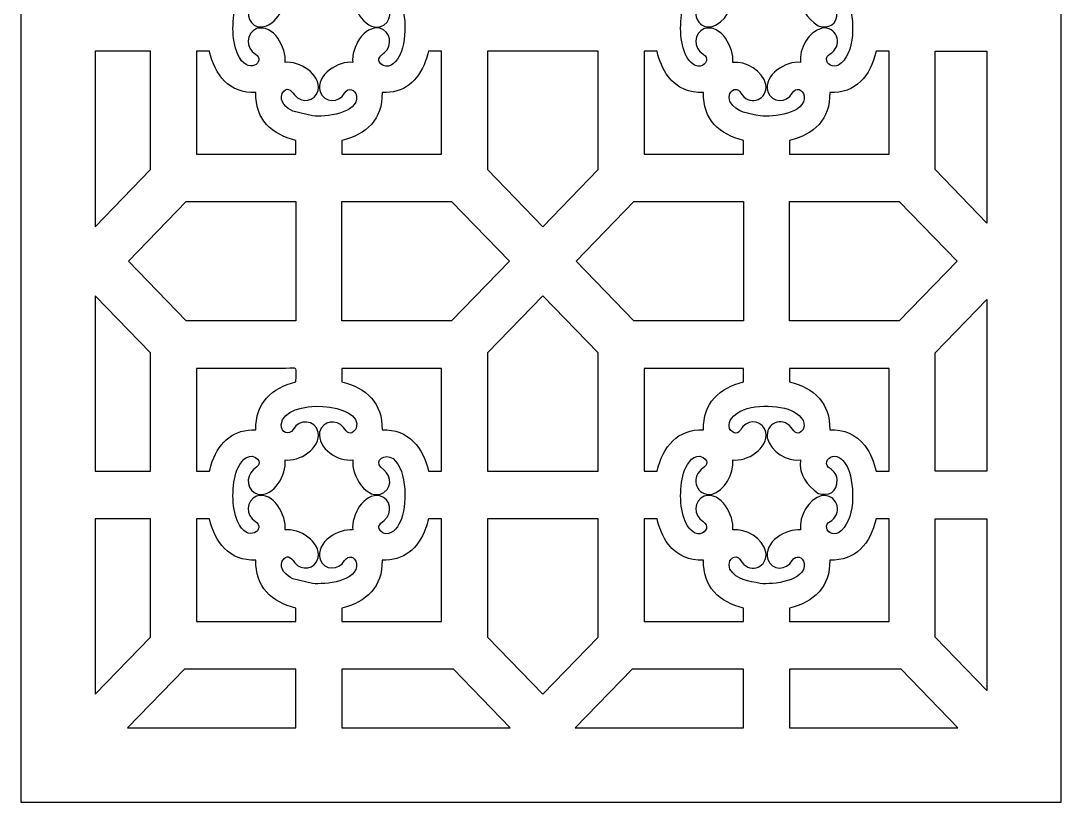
# Model space of a CAD drawing. Header units: centimetres. Extents: x -27 to -21.5, y -9 to 9.
# Drawn here: x -27 to -21.52, y -9 to -4.89 of the extents above; entities that cross this region are included whole.
import ezdxf

# ---------------------------------------------------------------- set-up
doc = ezdxf.new("R2010")
doc.units = ezdxf.units.CM
doc.header["$MEASUREMENT"] = 0
doc.layers.add('layer 1', color=7, linetype='Continuous')

msp = doc.modelspace()

# ---------------------------------------------------------------- linework, layer by layer
at = {"layer": 'layer 1', "color": 250, "lineweight": 30}
for points, knots in [([(-26.99915, -9.0002), (-26.99915, -9.0002), (-26.99915, 9.00076), (-26.99915, 9.00076), (-26.99915, 9.00076), (-26.99915, 9.00076), (-21.5206, 9.00076), (-21.5206, 9.00076), (-21.5206, 9.00076), (-21.5206, 9.00076), (-21.5206, -9.0002), (-21.5206, -9.0002), (-21.5206, -9.0002), (-21.5206, -9.0002), (-26.99915, -9.0002), (-26.99915, -9.0002)], [0, 0, 0, 0, 0.2, 0.2, 0.2, 0.2, 0.4, 0.4, 0.4, 0.4, 0.6, 0.6, 0.6, 0.6, 1, 1, 1, 1]), ([(-25.86163, -4.79096), (-25.88834, -4.86622), (-25.88975, -4.98523), (-25.85832, -5.05917), (-25.85832, -5.05917), (-25.80635, -5.18129), (-25.70389, -5.0983), (-25.76361, -5.06075), (-25.76361, -5.06075), (-25.81476, -5.02859), (-25.81523, -4.9514), (-25.75735, -4.92691), (-25.75735, -4.92691), (-25.66909, -4.90102), (-25.59832, -5.02879), (-25.60763, -5.10519), (-25.60763, -5.10519), (-25.53478, -5.09567), (-25.41849, -5.16447), (-25.43299, -5.25241), (-25.43299, -5.25241), (-25.44948, -5.31234), (-25.52031, -5.32324), (-25.55845, -5.27649), (-25.55845, -5.27649), (-25.57684, -5.24851), (-25.59999, -5.22871), (-25.62307, -5.26949), (-25.62307, -5.26949), (-25.64138, -5.31053), (-25.59744, -5.3467), (-25.56691, -5.36223), (-25.56691, -5.36223), (-25.56691, -5.36223), (-25.4624, -5.38692), (-25.4624, -5.38692), (-25.4624, -5.38692), (-25.401, -5.39357), (-25.22009, -5.37638), (-25.23134, -5.2815), (-25.23134, -5.2815), (-25.23931, -5.246), (-25.27493, -5.23419), (-25.29379, -5.26627), (-25.29379, -5.26627), (-25.32499, -5.31934), (-25.39986, -5.31923), (-25.42338, -5.25979), (-25.42338, -5.25979), (-25.44845, -5.16881), (-25.32461, -5.09528), (-25.25076, -5.10519), (-25.25076, -5.10519), (-25.26002, -5.02823), (-25.19329, -4.90986), (-25.10819, -4.92483), (-25.10819, -4.92483), (-25.05016, -4.94185), (-25.03959, -5.01502), (-25.0849, -5.05439), (-25.0849, -5.05439), (-25.11197, -5.0734), (-25.1311, -5.09728), (-25.09164, -5.12112), (-25.09164, -5.12112), (-25.05233, -5.13981), (-25.01586, -5.09423), (-25.00186, -5.06312), (-25.00186, -5.06312), (-24.96428, -4.97975), (-24.96173, -4.7946), (-25.03894, -4.72939), (-25.03894, -4.72939), (-25.08253, -4.69875), (-25.13792, -4.7404), (-25.10415, -4.77447), (-25.10415, -4.77447), (-25.05702, -4.80766), (-25.03253, -4.86803), (-25.08786, -4.9084), (-25.08786, -4.9084), (-25.1777, -4.95931), (-25.26004, -4.81487), (-25.25076, -4.73662), (-25.25076, -4.73662), (-25.32531, -4.74609), (-25.43984, -4.6774), (-25.4254, -4.5894), (-25.4254, -4.5894), (-25.40891, -4.52947), (-25.33802, -4.51854), (-25.29994, -4.56535), (-25.29994, -4.56535), (-25.28245, -4.59192), (-25.26294, -4.61251), (-25.23737, -4.57598), (-25.23737, -4.57598), (-25.23737, -4.57598), (-25.23359, -4.56848), (-25.23359, -4.56848), (-25.23359, -4.56848), (-25.18889, -4.43415), (-25.61449, -4.40427), (-25.62764, -4.55144), (-25.62764, -4.55144), (-25.62705, -4.59277), (-25.58745, -4.61023), (-25.5646, -4.57554), (-25.5646, -4.57554), (-25.53419, -4.51699), (-25.45048, -4.52581), (-25.43299, -4.5894), (-25.43299, -4.5894), (-25.41846, -4.67757), (-25.53431, -4.74597), (-25.60763, -4.73662), (-25.60763, -4.73662), (-25.59817, -4.81349), (-25.66525, -4.93189), (-25.7502, -4.91701), (-25.7502, -4.91701), (-25.80823, -4.89993), (-25.8188, -4.82676), (-25.77352, -4.78739), (-25.77352, -4.78739), (-25.74777, -4.76937), (-25.72782, -4.74919), (-25.7632, -4.72283), (-25.7632, -4.72283), (-25.80893, -4.69816), (-25.8466, -4.75192), (-25.86163, -4.79096)], [0, 0, 0, 0, 0.0294118, 0.0294118, 0.0294118, 0.0294118, 0.0588235, 0.0588235, 0.0588235, 0.0588235, 0.0882353, 0.0882353, 0.0882353, 0.0882353, 0.1176471, 0.1176471, 0.1176471, 0.1176471, 0.1470588, 0.1470588, 0.1470588, 0.1470588, 0.1764706, 0.1764706, 0.1764706, 0.1764706, 0.2058824, 0.2058824, 0.2058824, 0.2058824, 0.2352941, 0.2352941, 0.2352941, 0.2352941, 0.2647059, 0.2647059, 0.2647059, 0.2647059, 0.2941176, 0.2941176, 0.2941176, 0.2941176, 0.3235294, 0.3235294, 0.3235294, 0.3235294, 0.3529412, 0.3529412, 0.3529412, 0.3529412, 0.3823529, 0.3823529, 0.3823529, 0.3823529, 0.4117647, 0.4117647, 0.4117647, 0.4117647, 0.4411765, 0.4411765, 0.4411765, 0.4411765, 0.4705882, 0.4705882, 0.4705882, 0.4705882, 0.5, 0.5, 0.5, 0.5, 0.5294118, 0.5294118, 0.5294118, 0.5294118, 0.5588235, 0.5588235, 0.5588235, 0.5588235, 0.5882353, 0.5882353, 0.5882353, 0.5882353, 0.6176471, 0.6176471, 0.6176471, 0.6176471, 0.6470588, 0.6470588, 0.6470588, 0.6470588, 0.6764706, 0.6764706, 0.6764706, 0.6764706, 0.7058824, 0.7058824, 0.7058824, 0.7058824, 0.7352941, 0.7352941, 0.7352941, 0.7352941, 0.7647059, 0.7647059, 0.7647059, 0.7647059, 0.7941176, 0.7941176, 0.7941176, 0.7941176, 0.8235294, 0.8235294, 0.8235294, 0.8235294, 0.8529412, 0.8529412, 0.8529412, 0.8529412, 0.8823529, 0.8823529, 0.8823529, 0.8823529, 0.9117647, 0.9117647, 0.9117647, 0.9117647, 0.9411765, 0.9411765, 0.9411765, 0.9411765, 1, 1, 1, 1]), ([(-23.50427, -4.79096), (-23.53163, -4.86797), (-23.53222, -4.98359), (-23.50096, -5.05917), (-23.50096, -5.05917), (-23.48702, -5.09051), (-23.45843, -5.13), (-23.42102, -5.12525), (-23.42102, -5.12525), (-23.38663, -5.11699), (-23.3748, -5.08061), (-23.40626, -5.06075), (-23.40626, -5.06075), (-23.45784, -5.0282), (-23.45793, -4.9514), (-23.40002, -4.92691), (-23.40002, -4.92691), (-23.31176, -4.90102), (-23.24099, -5.02879), (-23.25031, -5.10519), (-23.25031, -5.10519), (-23.18091, -5.09613), (-23.0933, -5.14939), (-23.07511, -5.22113), (-23.07511, -5.22113), (-23.06559, -5.29986), (-23.15279, -5.33575), (-23.20112, -5.27649), (-23.20112, -5.27649), (-23.20944, -5.26383), (-23.21395, -5.2498), (-23.23012, -5.24687), (-23.23012, -5.24687), (-23.2646, -5.24494), (-23.27646, -5.28352), (-23.26483, -5.31138), (-23.26483, -5.31138), (-23.22869, -5.37178), (-23.16679, -5.37233), (-23.10507, -5.38692), (-23.10507, -5.38692), (-23.04165, -5.39378), (-22.86294, -5.3748), (-22.87398, -5.2815), (-22.87398, -5.2815), (-22.88198, -5.246), (-22.91722, -5.23375), (-22.93646, -5.26627), (-22.93646, -5.26627), (-22.9681, -5.31975), (-23.04253, -5.3192), (-23.06606, -5.25979), (-23.06606, -5.25979), (-23.0911, -5.16881), (-22.96728, -5.09528), (-22.89343, -5.10519), (-22.89343, -5.10519), (-22.90216, -5.03257), (-22.85084, -4.94305), (-22.78115, -4.92424), (-22.78115, -4.92424), (-22.70494, -4.91443), (-22.67014, -5.00448), (-22.72755, -5.05439), (-22.72755, -5.05439), (-22.73979, -5.06297), (-22.75339, -5.06763), (-22.75623, -5.08436), (-22.75623, -5.08436), (-22.75807, -5.11995), (-22.72075, -5.13219), (-22.69377, -5.12021), (-22.69377, -5.12021), (-22.6035, -5.06254), (-22.60543, -4.87298), (-22.64275, -4.78264), (-22.64275, -4.78264), (-22.65587, -4.75318), (-22.68015, -4.7192), (-22.7141, -4.71594), (-22.7141, -4.71594), (-22.74316, -4.71644), (-22.77169, -4.7494), (-22.74682, -4.77447), (-22.74682, -4.77447), (-22.72163, -4.79222), (-22.70505, -4.80403), (-22.69984, -4.83877), (-22.69984, -4.83877), (-22.69773, -4.90556), (-22.74474, -4.92925), (-22.80043, -4.91235), (-22.80043, -4.91235), (-22.8577, -4.87052), (-22.90278, -4.81528), (-22.89343, -4.73662), (-22.89343, -4.73662), (-22.96377, -4.74553), (-23.05041, -4.69274), (-23.0686, -4.62068), (-23.0686, -4.62068), (-23.07812, -4.54195), (-22.99089, -4.506), (-22.94259, -4.56535), (-22.94259, -4.56535), (-22.92513, -4.59189), (-22.90562, -4.61251), (-22.88005, -4.57598), (-22.88005, -4.57598), (-22.85691, -4.53005), (-22.90656, -4.49162), (-22.94194, -4.47601), (-22.94194, -4.47601), (-23.02844, -4.44068), (-23.19529, -4.43945), (-23.25731, -4.51787), (-23.25731, -4.51787), (-23.27509, -4.54485), (-23.27702, -4.57915), (-23.24251, -4.59335), (-23.24251, -4.59335), (-23.21559, -4.60126), (-23.20985, -4.57604), (-23.19664, -4.55984), (-23.19664, -4.55984), (-23.15648, -4.51951), (-23.09139, -4.53216), (-23.07566, -4.5894), (-23.07566, -4.5894), (-23.06113, -4.67757), (-23.17702, -4.74597), (-23.25031, -4.73662), (-23.25031, -4.73662), (-23.24134, -4.80912), (-23.2931, -4.89882), (-23.36258, -4.91757), (-23.36258, -4.91757), (-23.43883, -4.92738), (-23.47357, -4.8373), (-23.41616, -4.78739), (-23.41616, -4.78739), (-23.39044, -4.76937), (-23.37046, -4.74919), (-23.40588, -4.72283), (-23.40588, -4.72283), (-23.45155, -4.69822), (-23.48936, -4.75218), (-23.50427, -4.79096)], [0, 0, 0, 0, 0.0263158, 0.0263158, 0.0263158, 0.0263158, 0.0526316, 0.0526316, 0.0526316, 0.0526316, 0.0789474, 0.0789474, 0.0789474, 0.0789474, 0.1052632, 0.1052632, 0.1052632, 0.1052632, 0.1315789, 0.1315789, 0.1315789, 0.1315789, 0.1578947, 0.1578947, 0.1578947, 0.1578947, 0.1842105, 0.1842105, 0.1842105, 0.1842105, 0.2105263, 0.2105263, 0.2105263, 0.2105263, 0.2368421, 0.2368421, 0.2368421, 0.2368421, 0.2631579, 0.2631579, 0.2631579, 0.2631579, 0.2894737, 0.2894737, 0.2894737, 0.2894737, 0.3157895, 0.3157895, 0.3157895, 0.3157895, 0.3421053, 0.3421053, 0.3421053, 0.3421053, 0.3684211, 0.3684211, 0.3684211, 0.3684211, 0.3947368, 0.3947368, 0.3947368, 0.3947368, 0.4210526, 0.4210526, 0.4210526, 0.4210526, 0.4473684, 0.4473684, 0.4473684, 0.4473684, 0.4736842, 0.4736842, 0.4736842, 0.4736842, 0.5, 0.5, 0.5, 0.5, 0.5263158, 0.5263158, 0.5263158, 0.5263158, 0.5526316, 0.5526316, 0.5526316, 0.5526316, 0.5789474, 0.5789474, 0.5789474, 0.5789474, 0.6052632, 0.6052632, 0.6052632, 0.6052632, 0.6315789, 0.6315789, 0.6315789, 0.6315789, 0.6578947, 0.6578947, 0.6578947, 0.6578947, 0.6842105, 0.6842105, 0.6842105, 0.6842105, 0.7105263, 0.7105263, 0.7105263, 0.7105263, 0.7368421, 0.7368421, 0.7368421, 0.7368421, 0.7631579, 0.7631579, 0.7631579, 0.7631579, 0.7894737, 0.7894737, 0.7894737, 0.7894737, 0.8157895, 0.8157895, 0.8157895, 0.8157895, 0.8421053, 0.8421053, 0.8421053, 0.8421053, 0.8684211, 0.8684211, 0.8684211, 0.8684211, 0.8947368, 0.8947368, 0.8947368, 0.8947368, 0.9210526, 0.9210526, 0.9210526, 0.9210526, 0.9473684, 0.9473684, 0.9473684, 0.9473684, 1, 1, 1, 1]), ([(-26.60783, -5.0459), (-26.60783, -5.0459), (-26.31675, -5.0459), (-26.31675, -5.0459), (-26.31675, -5.0459), (-26.31675, -5.0459), (-26.31675, -5.66971), (-26.31675, -5.66971), (-26.31675, -5.66971), (-26.31675, -5.66971), (-26.60783, -5.97034), (-26.60783, -5.97034), (-26.60783, -5.97034), (-26.60783, -5.97034), (-26.60783, -5.0459), (-26.60783, -5.0459)], [0, 0, 0, 0, 0.2, 0.2, 0.2, 0.2, 0.4, 0.4, 0.4, 0.4, 0.6, 0.6, 0.6, 0.6, 1, 1, 1, 1]), ([(-26.07467, -5.0459), (-26.07467, -5.0459), (-26.00604, -5.0459), (-26.00604, -5.0459), (-26.00604, -5.0459), (-25.97798, -5.16893), (-25.90278, -5.26911), (-25.7613, -5.26389), (-25.7613, -5.26389), (-25.76616, -5.40494), (-25.67744, -5.48517), (-25.55019, -5.51637), (-25.55019, -5.51637), (-25.55019, -5.51637), (-25.55019, -5.58755), (-25.55019, -5.58755), (-25.55019, -5.58755), (-25.55019, -5.58755), (-26.07467, -5.58755), (-26.07467, -5.58755), (-26.07467, -5.58755), (-26.07467, -5.58755), (-26.07467, -5.0459), (-26.07467, -5.0459)], [0, 0, 0, 0, 0.1428571, 0.1428571, 0.1428571, 0.1428571, 0.2857143, 0.2857143, 0.2857143, 0.2857143, 0.4285714, 0.4285714, 0.4285714, 0.4285714, 0.5714286, 0.5714286, 0.5714286, 0.5714286, 0.7142857, 0.7142857, 0.7142857, 0.7142857, 1, 1, 1, 1]), ([(-24.85294, -5.0459), (-24.85294, -5.0459), (-24.78363, -5.0459), (-24.78363, -5.0459), (-24.78363, -5.0459), (-24.78363, -5.0459), (-24.78363, -5.58755), (-24.78363, -5.58755), (-24.78363, -5.58755), (-24.78363, -5.58755), (-25.30811, -5.58755), (-25.30811, -5.58755), (-25.30811, -5.58755), (-25.30811, -5.58755), (-25.30811, -5.51648), (-25.30811, -5.51648), (-25.30811, -5.51648), (-25.18101, -5.48444), (-25.09217, -5.40532), (-25.09709, -5.26389), (-25.09709, -5.26389), (-24.982, -5.26811), (-24.90868, -5.20566), (-24.86723, -5.09725), (-24.86723, -5.09725), (-24.86169, -5.08105), (-24.85692, -5.06382), (-24.85294, -5.0459)], [0, 0, 0, 0, 0.125, 0.125, 0.125, 0.125, 0.25, 0.25, 0.25, 0.25, 0.375, 0.375, 0.375, 0.375, 0.5, 0.5, 0.5, 0.5, 0.625, 0.625, 0.625, 0.625, 0.75, 0.75, 0.75, 0.75, 1, 1, 1, 1]), ([(-24.54158, -5.0459), (-24.54158, -5.0459), (-23.95939, -5.0459), (-23.95939, -5.0459), (-23.95939, -5.0459), (-23.95939, -5.0459), (-23.95939, -5.66971), (-23.95939, -5.66971), (-23.95939, -5.66971), (-23.95939, -5.66971), (-24.25047, -5.97034), (-24.25047, -5.97034), (-24.25047, -5.97034), (-24.25047, -5.97034), (-24.54158, -5.66971), (-24.54158, -5.66971), (-24.54158, -5.66971), (-24.54158, -5.66971), (-24.54158, -5.0459), (-24.54158, -5.0459)], [0, 0, 0, 0, 0.1666667, 0.1666667, 0.1666667, 0.1666667, 0.3333333, 0.3333333, 0.3333333, 0.3333333, 0.5, 0.5, 0.5, 0.5, 0.6666667, 0.6666667, 0.6666667, 0.6666667, 1, 1, 1, 1]), ([(-23.71735, -5.0459), (-23.71735, -5.0459), (-23.64857, -5.0459), (-23.64857, -5.0459), (-23.64857, -5.0459), (-23.63673, -5.09605), (-23.61925, -5.13966), (-23.58925, -5.18088), (-23.58925, -5.18088), (-23.53963, -5.24195), (-23.48037, -5.26671), (-23.40397, -5.26389), (-23.40397, -5.26389), (-23.40884, -5.40494), (-23.32011, -5.48517), (-23.19286, -5.51637), (-23.19286, -5.51637), (-23.19286, -5.51637), (-23.19286, -5.58755), (-23.19286, -5.58755), (-23.19286, -5.58755), (-23.19286, -5.58755), (-23.71735, -5.58755), (-23.71735, -5.58755), (-23.71735, -5.58755), (-23.71735, -5.58755), (-23.71735, -5.0459), (-23.71735, -5.0459)], [0, 0, 0, 0, 0.125, 0.125, 0.125, 0.125, 0.25, 0.25, 0.25, 0.25, 0.375, 0.375, 0.375, 0.375, 0.5, 0.5, 0.5, 0.5, 0.625, 0.625, 0.625, 0.625, 0.75, 0.75, 0.75, 0.75, 1, 1, 1, 1]), ([(-22.49529, -5.0459), (-22.49529, -5.0459), (-22.4263, -5.0459), (-22.4263, -5.0459), (-22.4263, -5.0459), (-22.4263, -5.0459), (-22.4263, -5.58755), (-22.4263, -5.58755), (-22.4263, -5.58755), (-22.4263, -5.58755), (-22.95079, -5.58755), (-22.95079, -5.58755), (-22.95079, -5.58755), (-22.95079, -5.58755), (-22.95079, -5.51648), (-22.95079, -5.51648), (-22.95079, -5.51648), (-22.82369, -5.48444), (-22.73484, -5.40535), (-22.73976, -5.26389), (-22.73976, -5.26389), (-22.6032, -5.2689), (-22.52549, -5.1773), (-22.49529, -5.0459)], [0, 0, 0, 0, 0.1428571, 0.1428571, 0.1428571, 0.1428571, 0.2857143, 0.2857143, 0.2857143, 0.2857143, 0.4285714, 0.4285714, 0.4285714, 0.4285714, 0.5714286, 0.5714286, 0.5714286, 0.5714286, 0.7142857, 0.7142857, 0.7142857, 0.7142857, 1, 1, 1, 1]), ([(-21.91193, -5.0459), (-21.91193, -5.0459), (-22.18423, -5.0459), (-22.18423, -5.0459), (-22.18423, -5.0459), (-22.18423, -5.0459), (-22.18423, -5.66971), (-22.18423, -5.66971), (-22.18423, -5.66971), (-22.18423, -5.66971), (-21.91193, -5.95095), (-21.91193, -5.95095), (-21.91193, -5.95095), (-21.91193, -5.95095), (-21.91193, -5.0459), (-21.91193, -5.0459)], [0, 0, 0, 0, 0.2, 0.2, 0.2, 0.2, 0.4, 0.4, 0.4, 0.4, 0.6, 0.6, 0.6, 0.6, 1, 1, 1, 1]), ([(-25.55019, -6.46604), (-25.55019, -6.46604), (-25.55019, -5.83753), (-25.55019, -5.83753), (-25.55019, -5.83753), (-25.55019, -5.83753), (-26.12781, -5.83753), (-26.12781, -5.83753), (-26.12781, -5.83753), (-26.12781, -5.83753), (-26.4321, -6.15178), (-26.4321, -6.15178), (-26.4321, -6.15178), (-26.4321, -6.15178), (-26.12781, -6.46604), (-26.12781, -6.46604), (-26.12781, -6.46604), (-26.12781, -6.46604), (-25.55019, -6.46604), (-25.55019, -6.46604)], [0, 0, 0, 0, 0.1666667, 0.1666667, 0.1666667, 0.1666667, 0.3333333, 0.3333333, 0.3333333, 0.3333333, 0.5, 0.5, 0.5, 0.5, 0.6666667, 0.6666667, 0.6666667, 0.6666667, 1, 1, 1, 1]), ([(-25.30811, -5.83753), (-25.30811, -5.83753), (-25.30811, -6.46604), (-25.30811, -6.46604), (-25.30811, -6.46604), (-25.30811, -6.46604), (-24.73049, -6.46604), (-24.73049, -6.46604), (-24.73049, -6.46604), (-24.73049, -6.46604), (-24.4262, -6.15178), (-24.4262, -6.15178), (-24.4262, -6.15178), (-24.4262, -6.15178), (-24.73049, -5.83753), (-24.73049, -5.83753), (-24.73049, -5.83753), (-24.73049, -5.83753), (-25.30811, -5.83753), (-25.30811, -5.83753)], [0, 0, 0, 0, 0.1666667, 0.1666667, 0.1666667, 0.1666667, 0.3333333, 0.3333333, 0.3333333, 0.3333333, 0.5, 0.5, 0.5, 0.5, 0.6666667, 0.6666667, 0.6666667, 0.6666667, 1, 1, 1, 1]), ([(-23.19286, -6.46604), (-23.19286, -6.46604), (-23.19286, -5.83753), (-23.19286, -5.83753), (-23.19286, -5.83753), (-23.19286, -5.83753), (-23.77048, -5.83753), (-23.77048, -5.83753), (-23.77048, -5.83753), (-23.77048, -5.83753), (-24.07478, -6.15178), (-24.07478, -6.15178), (-24.07478, -6.15178), (-24.07478, -6.15178), (-23.77048, -6.46604), (-23.77048, -6.46604), (-23.77048, -6.46604), (-23.77048, -6.46604), (-23.19286, -6.46604), (-23.19286, -6.46604)], [0, 0, 0, 0, 0.1666667, 0.1666667, 0.1666667, 0.1666667, 0.3333333, 0.3333333, 0.3333333, 0.3333333, 0.5, 0.5, 0.5, 0.5, 0.6666667, 0.6666667, 0.6666667, 0.6666667, 1, 1, 1, 1]), ([(-22.95079, -5.83753), (-22.95079, -5.83753), (-22.95079, -6.46604), (-22.95079, -6.46604), (-22.95079, -6.46604), (-22.95079, -6.46604), (-22.37317, -6.46604), (-22.37317, -6.46604), (-22.37317, -6.46604), (-22.37317, -6.46604), (-22.06888, -6.15178), (-22.06888, -6.15178), (-22.06888, -6.15178), (-22.06888, -6.15178), (-22.37317, -5.83753), (-22.37317, -5.83753), (-22.37317, -5.83753), (-22.37317, -5.83753), (-22.95079, -5.83753), (-22.95079, -5.83753)], [0, 0, 0, 0, 0.1666667, 0.1666667, 0.1666667, 0.1666667, 0.3333333, 0.3333333, 0.3333333, 0.3333333, 0.5, 0.5, 0.5, 0.5, 0.6666667, 0.6666667, 0.6666667, 0.6666667, 1, 1, 1, 1]), ([(-26.31675, -7.2577), (-26.31675, -7.2577), (-26.60783, -7.2577), (-26.60783, -7.2577), (-26.60783, -7.2577), (-26.60783, -7.2577), (-26.60783, -6.33325), (-26.60783, -6.33325), (-26.60783, -6.33325), (-26.60783, -6.33325), (-26.31675, -6.63388), (-26.31675, -6.63388), (-26.31675, -6.63388), (-26.31675, -6.63388), (-26.31675, -7.2577), (-26.31675, -7.2577)], [0, 0, 0, 0, 0.2, 0.2, 0.2, 0.2, 0.4, 0.4, 0.4, 0.4, 0.6, 0.6, 0.6, 0.6, 1, 1, 1, 1]), ([(-23.95939, -7.2577), (-23.95939, -7.2577), (-24.54158, -7.2577), (-24.54158, -7.2577), (-24.54158, -7.2577), (-24.54158, -7.2577), (-24.54158, -6.63388), (-24.54158, -6.63388), (-24.54158, -6.63388), (-24.54158, -6.63388), (-24.25047, -6.33325), (-24.25047, -6.33325), (-24.25047, -6.33325), (-24.25047, -6.33325), (-23.95939, -6.63388), (-23.95939, -6.63388), (-23.95939, -6.63388), (-23.95939, -6.63388), (-23.95939, -7.2577), (-23.95939, -7.2577)], [0, 0, 0, 0, 0.1666667, 0.1666667, 0.1666667, 0.1666667, 0.3333333, 0.3333333, 0.3333333, 0.3333333, 0.5, 0.5, 0.5, 0.5, 0.6666667, 0.6666667, 0.6666667, 0.6666667, 1, 1, 1, 1]), ([(-21.91193, -6.35264), (-21.91193, -6.35264), (-22.18423, -6.63388), (-22.18423, -6.63388), (-22.18423, -6.63388), (-22.18423, -6.63388), (-22.18423, -7.2577), (-22.18423, -7.2577), (-22.18423, -7.2577), (-22.18423, -7.2577), (-21.91193, -7.2577), (-21.91193, -7.2577), (-21.91193, -7.2577), (-21.91193, -7.2577), (-21.91193, -6.35264), (-21.91193, -6.35264)], [0, 0, 0, 0, 0.2, 0.2, 0.2, 0.2, 0.4, 0.4, 0.4, 0.4, 0.6, 0.6, 0.6, 0.6, 1, 1, 1, 1]), ([(-26.00542, -7.2577), (-26.00542, -7.2577), (-26.07467, -7.2577), (-26.07467, -7.2577), (-26.07467, -7.2577), (-26.07467, -7.2577), (-26.07467, -6.71605), (-26.07467, -6.71605), (-26.07467, -6.71605), (-25.91775, -6.71605), (-25.76083, -6.71605), (-25.60391, -6.71605), (-25.60391, -6.71605), (-25.53624, -6.71605), (-25.55019, -6.69824), (-25.55019, -6.78708), (-25.55019, -6.78708), (-25.6772, -6.8191), (-25.76619, -6.89837), (-25.7613, -7.0397), (-25.7613, -7.0397), (-25.87657, -7.03543), (-25.94992, -7.09814), (-25.99131, -7.20676), (-25.99131, -7.20676), (-25.99678, -7.22281), (-26.0015, -7.23989), (-26.00542, -7.2577)], [0, 0, 0, 0, 0.125, 0.125, 0.125, 0.125, 0.25, 0.25, 0.25, 0.25, 0.375, 0.375, 0.375, 0.375, 0.5, 0.5, 0.5, 0.5, 0.625, 0.625, 0.625, 0.625, 0.75, 0.75, 0.75, 0.75, 1, 1, 1, 1]), ([(-24.78363, -7.2577), (-24.78363, -7.2577), (-24.85223, -7.2577), (-24.85223, -7.2577), (-24.85223, -7.2577), (-24.88032, -7.13458), (-24.95569, -7.03446), (-25.09709, -7.0397), (-25.09709, -7.0397), (-25.09217, -6.89872), (-25.18095, -6.81843), (-25.30811, -6.78723), (-25.30811, -6.78723), (-25.30811, -6.78723), (-25.30811, -6.71605), (-25.30811, -6.71605), (-25.30811, -6.71605), (-25.30811, -6.71605), (-24.78363, -6.71605), (-24.78363, -6.71605), (-24.78363, -6.71605), (-24.78363, -6.71605), (-24.78363, -7.2577), (-24.78363, -7.2577)], [0, 0, 0, 0, 0.1428571, 0.1428571, 0.1428571, 0.1428571, 0.2857143, 0.2857143, 0.2857143, 0.2857143, 0.4285714, 0.4285714, 0.4285714, 0.4285714, 0.5714286, 0.5714286, 0.5714286, 0.5714286, 0.7142857, 0.7142857, 0.7142857, 0.7142857, 1, 1, 1, 1]), ([(-23.6486, -7.2577), (-23.6486, -7.2577), (-23.71735, -7.2577), (-23.71735, -7.2577), (-23.71735, -7.2577), (-23.71735, -7.2577), (-23.71735, -6.71605), (-23.71735, -6.71605), (-23.71735, -6.71605), (-23.71735, -6.71605), (-23.19286, -6.71605), (-23.19286, -6.71605), (-23.19286, -6.71605), (-23.19286, -6.71605), (-23.19286, -6.78708), (-23.19286, -6.78708), (-23.19286, -6.78708), (-23.31988, -6.8191), (-23.40887, -6.89837), (-23.40397, -7.0397), (-23.40397, -7.0397), (-23.5408, -7.03464), (-23.61793, -7.12638), (-23.6486, -7.2577)], [0, 0, 0, 0, 0.1428571, 0.1428571, 0.1428571, 0.1428571, 0.2857143, 0.2857143, 0.2857143, 0.2857143, 0.4285714, 0.4285714, 0.4285714, 0.4285714, 0.5714286, 0.5714286, 0.5714286, 0.5714286, 0.7142857, 0.7142857, 0.7142857, 0.7142857, 1, 1, 1, 1]), ([(-22.4263, -7.2577), (-22.4263, -7.2577), (-22.49514, -7.2577), (-22.49514, -7.2577), (-22.49514, -7.2577), (-22.50698, -7.20761), (-22.5244, -7.16417), (-22.55428, -7.12295), (-22.55428, -7.12295), (-22.60393, -7.0617), (-22.66325, -7.03686), (-22.73976, -7.0397), (-22.73976, -7.0397), (-22.73484, -6.89869), (-22.82363, -6.8184), (-22.95079, -6.78723), (-22.95079, -6.78723), (-22.95079, -6.78723), (-22.95079, -6.71605), (-22.95079, -6.71605), (-22.95079, -6.71605), (-22.95079, -6.71605), (-22.4263, -6.71605), (-22.4263, -6.71605), (-22.4263, -6.71605), (-22.4263, -6.71605), (-22.4263, -7.2577), (-22.4263, -7.2577)], [0, 0, 0, 0, 0.125, 0.125, 0.125, 0.125, 0.25, 0.25, 0.25, 0.25, 0.375, 0.375, 0.375, 0.375, 0.5, 0.5, 0.5, 0.5, 0.625, 0.625, 0.625, 0.625, 0.75, 0.75, 0.75, 0.75, 1, 1, 1, 1]), ([(-25.86163, -7.25275), (-25.88834, -7.32797), (-25.88975, -7.44702), (-25.85832, -7.52092), (-25.85832, -7.52092), (-25.80635, -7.64307), (-25.70389, -7.56009), (-25.76361, -7.52251), (-25.76361, -7.52251), (-25.81476, -7.49037), (-25.81523, -7.41316), (-25.75735, -7.3887), (-25.75735, -7.3887), (-25.66909, -7.3628), (-25.59832, -7.49058), (-25.60763, -7.56694), (-25.60763, -7.56694), (-25.53478, -7.55745), (-25.41849, -7.62626), (-25.43299, -7.7142), (-25.43299, -7.7142), (-25.44948, -7.77413), (-25.52031, -7.78503), (-25.55845, -7.73825), (-25.55845, -7.73825), (-25.57684, -7.7103), (-25.59999, -7.6905), (-25.62307, -7.73127), (-25.62307, -7.73127), (-25.64138, -7.77228), (-25.59744, -7.80846), (-25.56691, -7.82401), (-25.56691, -7.82401), (-25.56691, -7.82401), (-25.4624, -7.84871), (-25.4624, -7.84871), (-25.4624, -7.84871), (-25.401, -7.85533), (-25.22009, -7.83813), (-25.23134, -7.74326), (-25.23134, -7.74326), (-25.23931, -7.70778), (-25.27493, -7.69598), (-25.29379, -7.72802), (-25.29379, -7.72802), (-25.32499, -7.7811), (-25.39986, -7.78098), (-25.42338, -7.72158), (-25.42338, -7.72158), (-25.44845, -7.63057), (-25.32461, -7.55707), (-25.25076, -7.56694), (-25.25076, -7.56694), (-25.26002, -7.49002), (-25.19329, -7.37165), (-25.10819, -7.38659), (-25.10819, -7.38659), (-25.05016, -7.40361), (-25.03959, -7.47681), (-25.0849, -7.51618), (-25.0849, -7.51618), (-25.11197, -7.53516), (-25.1311, -7.55903), (-25.09164, -7.58291), (-25.09164, -7.58291), (-25.05233, -7.6016), (-25.01586, -7.55602), (-25.00186, -7.52488), (-25.00186, -7.52488), (-24.96428, -7.44154), (-24.96173, -7.25635), (-25.03894, -7.19115), (-25.03894, -7.19115), (-25.08253, -7.16051), (-25.13792, -7.20216), (-25.10415, -7.23626), (-25.10415, -7.23626), (-25.05702, -7.26942), (-25.03253, -7.32982), (-25.08786, -7.37018), (-25.08786, -7.37018), (-25.1777, -7.42106), (-25.26004, -7.27662), (-25.25076, -7.19841), (-25.25076, -7.19841), (-25.32531, -7.20784), (-25.43984, -7.13915), (-25.4254, -7.05119), (-25.4254, -7.05119), (-25.40891, -6.99122), (-25.33802, -6.98033), (-25.29994, -7.02711), (-25.29994, -7.02711), (-25.28245, -7.05368), (-25.26294, -7.07427), (-25.23737, -7.03774), (-25.23737, -7.03774), (-25.23737, -7.03774), (-25.23359, -7.03024), (-25.23359, -7.03024), (-25.23359, -7.03024), (-25.18889, -6.89593), (-25.61449, -6.86606), (-25.62764, -7.01319), (-25.62764, -7.01319), (-25.62705, -7.05455), (-25.58745, -7.07198), (-25.5646, -7.03733), (-25.5646, -7.03733), (-25.53419, -6.97875), (-25.45048, -6.98759), (-25.43299, -7.05116), (-25.43299, -7.05116), (-25.41846, -7.13933), (-25.53431, -7.20773), (-25.60763, -7.19841), (-25.60763, -7.19841), (-25.59817, -7.27528), (-25.66525, -7.39365), (-25.7502, -7.37877), (-25.7502, -7.37877), (-25.80823, -7.36172), (-25.8188, -7.28854), (-25.77352, -7.24918), (-25.77352, -7.24918), (-25.74777, -7.23113), (-25.72782, -7.21098), (-25.7632, -7.18458), (-25.7632, -7.18458), (-25.80893, -7.15995), (-25.8466, -7.2137), (-25.86163, -7.25275)], [0, 0, 0, 0, 0.0294118, 0.0294118, 0.0294118, 0.0294118, 0.0588235, 0.0588235, 0.0588235, 0.0588235, 0.0882353, 0.0882353, 0.0882353, 0.0882353, 0.1176471, 0.1176471, 0.1176471, 0.1176471, 0.1470588, 0.1470588, 0.1470588, 0.1470588, 0.1764706, 0.1764706, 0.1764706, 0.1764706, 0.2058824, 0.2058824, 0.2058824, 0.2058824, 0.2352941, 0.2352941, 0.2352941, 0.2352941, 0.2647059, 0.2647059, 0.2647059, 0.2647059, 0.2941176, 0.2941176, 0.2941176, 0.2941176, 0.3235294, 0.3235294, 0.3235294, 0.3235294, 0.3529412, 0.3529412, 0.3529412, 0.3529412, 0.3823529, 0.3823529, 0.3823529, 0.3823529, 0.4117647, 0.4117647, 0.4117647, 0.4117647, 0.4411765, 0.4411765, 0.4411765, 0.4411765, 0.4705882, 0.4705882, 0.4705882, 0.4705882, 0.5, 0.5, 0.5, 0.5, 0.5294118, 0.5294118, 0.5294118, 0.5294118, 0.5588235, 0.5588235, 0.5588235, 0.5588235, 0.5882353, 0.5882353, 0.5882353, 0.5882353, 0.6176471, 0.6176471, 0.6176471, 0.6176471, 0.6470588, 0.6470588, 0.6470588, 0.6470588, 0.6764706, 0.6764706, 0.6764706, 0.6764706, 0.7058824, 0.7058824, 0.7058824, 0.7058824, 0.7352941, 0.7352941, 0.7352941, 0.7352941, 0.7647059, 0.7647059, 0.7647059, 0.7647059, 0.7941176, 0.7941176, 0.7941176, 0.7941176, 0.8235294, 0.8235294, 0.8235294, 0.8235294, 0.8529412, 0.8529412, 0.8529412, 0.8529412, 0.8823529, 0.8823529, 0.8823529, 0.8823529, 0.9117647, 0.9117647, 0.9117647, 0.9117647, 0.9411765, 0.9411765, 0.9411765, 0.9411765, 1, 1, 1, 1]), ([(-23.50427, -7.25275), (-23.53163, -7.32976), (-23.53222, -7.44538), (-23.50096, -7.52092), (-23.50096, -7.52092), (-23.48702, -7.55227), (-23.45843, -7.59178), (-23.42102, -7.58701), (-23.42102, -7.58701), (-23.38663, -7.57878), (-23.3748, -7.5424), (-23.40626, -7.52251), (-23.40626, -7.52251), (-23.45784, -7.48996), (-23.45793, -7.41316), (-23.40002, -7.3887), (-23.40002, -7.3887), (-23.31176, -7.3628), (-23.24099, -7.49055), (-23.25031, -7.56694), (-23.25031, -7.56694), (-23.18091, -7.55789), (-23.0933, -7.61115), (-23.07511, -7.68291), (-23.07511, -7.68291), (-23.06559, -7.76165), (-23.15279, -7.79753), (-23.20112, -7.73825), (-23.20112, -7.73825), (-23.20944, -7.72562), (-23.21395, -7.71156), (-23.23012, -7.70863), (-23.23012, -7.70863), (-23.2646, -7.70673), (-23.27646, -7.74531), (-23.26483, -7.77313), (-23.26483, -7.77313), (-23.22869, -7.83356), (-23.16679, -7.83412), (-23.10507, -7.84871), (-23.10507, -7.84871), (-23.04165, -7.85556), (-22.86294, -7.83658), (-22.87398, -7.74326), (-22.87398, -7.74326), (-22.88198, -7.70775), (-22.91722, -7.69554), (-22.93646, -7.72802), (-22.93646, -7.72802), (-22.9681, -7.78151), (-23.04253, -7.78095), (-23.06606, -7.72158), (-23.06606, -7.72158), (-23.0911, -7.63057), (-22.96728, -7.55707), (-22.89343, -7.56694), (-22.89343, -7.56694), (-22.90216, -7.49433), (-22.85084, -7.40484), (-22.78115, -7.38603), (-22.78115, -7.38603), (-22.70494, -7.37619), (-22.67014, -7.46626), (-22.72755, -7.51618), (-22.72755, -7.51618), (-22.73979, -7.52476), (-22.75339, -7.52942), (-22.75623, -7.54612), (-22.75623, -7.54612), (-22.75807, -7.58174), (-22.72075, -7.59398), (-22.69377, -7.58197), (-22.69377, -7.58197), (-22.6035, -7.52429), (-22.60543, -7.33474), (-22.64275, -7.2444), (-22.64275, -7.2444), (-22.65587, -7.21493), (-22.68015, -7.18098), (-22.7141, -7.17773), (-22.7141, -7.17773), (-22.74316, -7.1782), (-22.77169, -7.21118), (-22.74682, -7.23626), (-22.74682, -7.23626), (-22.72163, -7.25398), (-22.70505, -7.26581), (-22.69984, -7.30053), (-22.69984, -7.30053), (-22.69773, -7.36731), (-22.74474, -7.39101), (-22.80043, -7.37414), (-22.80043, -7.37414), (-22.8577, -7.33228), (-22.90278, -7.27706), (-22.89343, -7.19841), (-22.89343, -7.19841), (-22.96377, -7.20732), (-23.05041, -7.1545), (-23.0686, -7.08244), (-23.0686, -7.08244), (-23.07812, -7.0037), (-22.99089, -6.96779), (-22.94259, -7.02711), (-22.94259, -7.02711), (-22.92513, -7.05368), (-22.90562, -7.0743), (-22.88005, -7.03774), (-22.88005, -7.03774), (-22.85691, -6.99184), (-22.90656, -6.95338), (-22.94194, -6.93779), (-22.94194, -6.93779), (-23.02844, -6.90244), (-23.19529, -6.90121), (-23.25731, -6.97965), (-23.25731, -6.97965), (-23.27509, -7.0066), (-23.27702, -7.04093), (-23.24251, -7.05514), (-23.24251, -7.05514), (-23.21559, -7.06305), (-23.20985, -7.03783), (-23.19664, -7.0216), (-23.19664, -7.0216), (-23.15648, -6.98129), (-23.09139, -6.99392), (-23.07566, -7.05116), (-23.07566, -7.05116), (-23.06113, -7.13936), (-23.17702, -7.20773), (-23.25031, -7.19841), (-23.25031, -7.19841), (-23.24134, -7.27091), (-23.2931, -7.36058), (-23.36258, -7.37932), (-23.36258, -7.37932), (-23.43883, -7.38914), (-23.47357, -7.29906), (-23.41616, -7.24918), (-23.41616, -7.24918), (-23.39044, -7.23113), (-23.37046, -7.21098), (-23.40588, -7.18458), (-23.40588, -7.18458), (-23.45155, -7.15998), (-23.48936, -7.21394), (-23.50427, -7.25275)], [0, 0, 0, 0, 0.0263158, 0.0263158, 0.0263158, 0.0263158, 0.0526316, 0.0526316, 0.0526316, 0.0526316, 0.0789474, 0.0789474, 0.0789474, 0.0789474, 0.1052632, 0.1052632, 0.1052632, 0.1052632, 0.1315789, 0.1315789, 0.1315789, 0.1315789, 0.1578947, 0.1578947, 0.1578947, 0.1578947, 0.1842105, 0.1842105, 0.1842105, 0.1842105, 0.2105263, 0.2105263, 0.2105263, 0.2105263, 0.2368421, 0.2368421, 0.2368421, 0.2368421, 0.2631579, 0.2631579, 0.2631579, 0.2631579, 0.2894737, 0.2894737, 0.2894737, 0.2894737, 0.3157895, 0.3157895, 0.3157895, 0.3157895, 0.3421053, 0.3421053, 0.3421053, 0.3421053, 0.3684211, 0.3684211, 0.3684211, 0.3684211, 0.3947368, 0.3947368, 0.3947368, 0.3947368, 0.4210526, 0.4210526, 0.4210526, 0.4210526, 0.4473684, 0.4473684, 0.4473684, 0.4473684, 0.4736842, 0.4736842, 0.4736842, 0.4736842, 0.5, 0.5, 0.5, 0.5, 0.5263158, 0.5263158, 0.5263158, 0.5263158, 0.5526316, 0.5526316, 0.5526316, 0.5526316, 0.5789474, 0.5789474, 0.5789474, 0.5789474, 0.6052632, 0.6052632, 0.6052632, 0.6052632, 0.6315789, 0.6315789, 0.6315789, 0.6315789, 0.6578947, 0.6578947, 0.6578947, 0.6578947, 0.6842105, 0.6842105, 0.6842105, 0.6842105, 0.7105263, 0.7105263, 0.7105263, 0.7105263, 0.7368421, 0.7368421, 0.7368421, 0.7368421, 0.7631579, 0.7631579, 0.7631579, 0.7631579, 0.7894737, 0.7894737, 0.7894737, 0.7894737, 0.8157895, 0.8157895, 0.8157895, 0.8157895, 0.8421053, 0.8421053, 0.8421053, 0.8421053, 0.8684211, 0.8684211, 0.8684211, 0.8684211, 0.8947368, 0.8947368, 0.8947368, 0.8947368, 0.9210526, 0.9210526, 0.9210526, 0.9210526, 0.9473684, 0.9473684, 0.9473684, 0.9473684, 1, 1, 1, 1]), ([(-26.60783, -7.50768), (-26.60783, -7.50768), (-26.31675, -7.50768), (-26.31675, -7.50768), (-26.31675, -7.50768), (-26.31675, -7.50768), (-26.31675, -8.13147), (-26.31675, -8.13147), (-26.31675, -8.13147), (-26.31675, -8.13147), (-26.60783, -8.4321), (-26.60783, -8.4321), (-26.60783, -8.4321), (-26.60783, -8.4321), (-26.60783, -7.50768), (-26.60783, -7.50768)], [0, 0, 0, 0, 0.2, 0.2, 0.2, 0.2, 0.4, 0.4, 0.4, 0.4, 0.6, 0.6, 0.6, 0.6, 1, 1, 1, 1]), ([(-26.07467, -7.50768), (-26.07467, -7.50768), (-26.00604, -7.50768), (-26.00604, -7.50768), (-26.00604, -7.50768), (-25.97798, -7.63068), (-25.90278, -7.73086), (-25.7613, -7.72565), (-25.7613, -7.72565), (-25.76616, -7.86669), (-25.67741, -7.94696), (-25.55019, -7.97815), (-25.55019, -7.97815), (-25.55019, -7.97815), (-25.55019, -8.0493), (-25.55019, -8.0493), (-25.55019, -8.0493), (-25.55019, -8.0493), (-26.07467, -8.0493), (-26.07467, -8.0493), (-26.07467, -8.0493), (-26.07467, -8.0493), (-26.07467, -7.50768), (-26.07467, -7.50768)], [0, 0, 0, 0, 0.1428571, 0.1428571, 0.1428571, 0.1428571, 0.2857143, 0.2857143, 0.2857143, 0.2857143, 0.4285714, 0.4285714, 0.4285714, 0.4285714, 0.5714286, 0.5714286, 0.5714286, 0.5714286, 0.7142857, 0.7142857, 0.7142857, 0.7142857, 1, 1, 1, 1]), ([(-24.85294, -7.50768), (-24.85294, -7.50768), (-24.78363, -7.50768), (-24.78363, -7.50768), (-24.78363, -7.50768), (-24.78363, -7.50768), (-24.78363, -8.0493), (-24.78363, -8.0493), (-24.78363, -8.0493), (-24.78363, -8.0493), (-25.30811, -8.0493), (-25.30811, -8.0493), (-25.30811, -8.0493), (-25.30811, -8.0493), (-25.30811, -7.97827), (-25.30811, -7.97827), (-25.30811, -7.97827), (-25.18101, -7.94622), (-25.09217, -7.8671), (-25.09709, -7.72565), (-25.09709, -7.72565), (-24.982, -7.7299), (-24.90868, -7.66745), (-24.86723, -7.559), (-24.86723, -7.559), (-24.86169, -7.54283), (-24.85692, -7.52561), (-24.85294, -7.50768)], [0, 0, 0, 0, 0.125, 0.125, 0.125, 0.125, 0.25, 0.25, 0.25, 0.25, 0.375, 0.375, 0.375, 0.375, 0.5, 0.5, 0.5, 0.5, 0.625, 0.625, 0.625, 0.625, 0.75, 0.75, 0.75, 0.75, 1, 1, 1, 1]), ([(-24.54158, -7.50768), (-24.54158, -7.50768), (-23.95939, -7.50768), (-23.95939, -7.50768), (-23.95939, -7.50768), (-23.95939, -7.50768), (-23.95939, -8.13147), (-23.95939, -8.13147), (-23.95939, -8.13147), (-23.95939, -8.13147), (-24.25047, -8.4321), (-24.25047, -8.4321), (-24.25047, -8.4321), (-24.25047, -8.4321), (-24.54158, -8.13147), (-24.54158, -8.13147), (-24.54158, -8.13147), (-24.54158, -8.13147), (-24.54158, -7.50768), (-24.54158, -7.50768)], [0, 0, 0, 0, 0.1666667, 0.1666667, 0.1666667, 0.1666667, 0.3333333, 0.3333333, 0.3333333, 0.3333333, 0.5, 0.5, 0.5, 0.5, 0.6666667, 0.6666667, 0.6666667, 0.6666667, 1, 1, 1, 1]), ([(-23.71735, -7.50768), (-23.71735, -7.50768), (-23.64857, -7.50768), (-23.64857, -7.50768), (-23.64857, -7.50768), (-23.63673, -7.5578), (-23.61925, -7.60142), (-23.58925, -7.64266), (-23.58925, -7.64266), (-23.53963, -7.70374), (-23.48037, -7.72849), (-23.40397, -7.72565), (-23.40397, -7.72565), (-23.40884, -7.86669), (-23.32011, -7.94696), (-23.19286, -7.97815), (-23.19286, -7.97815), (-23.19286, -7.97815), (-23.19286, -8.0493), (-23.19286, -8.0493), (-23.19286, -8.0493), (-23.19286, -8.0493), (-23.71735, -8.0493), (-23.71735, -8.0493), (-23.71735, -8.0493), (-23.71735, -8.0493), (-23.71735, -7.50768), (-23.71735, -7.50768)], [0, 0, 0, 0, 0.125, 0.125, 0.125, 0.125, 0.25, 0.25, 0.25, 0.25, 0.375, 0.375, 0.375, 0.375, 0.5, 0.5, 0.5, 0.5, 0.625, 0.625, 0.625, 0.625, 0.75, 0.75, 0.75, 0.75, 1, 1, 1, 1]), ([(-22.49529, -7.50768), (-22.49529, -7.50768), (-22.4263, -7.50768), (-22.4263, -7.50768), (-22.4263, -7.50768), (-22.4263, -7.50768), (-22.4263, -8.0493), (-22.4263, -8.0493), (-22.4263, -8.0493), (-22.4263, -8.0493), (-22.95079, -8.0493), (-22.95079, -8.0493), (-22.95079, -8.0493), (-22.95079, -8.0493), (-22.95079, -7.97827), (-22.95079, -7.97827), (-22.95079, -7.97827), (-22.82369, -7.94622), (-22.73484, -7.8671), (-22.73976, -7.72565), (-22.73976, -7.72565), (-22.6032, -7.73069), (-22.52549, -7.63906), (-22.49529, -7.50768)], [0, 0, 0, 0, 0.1428571, 0.1428571, 0.1428571, 0.1428571, 0.2857143, 0.2857143, 0.2857143, 0.2857143, 0.4285714, 0.4285714, 0.4285714, 0.4285714, 0.5714286, 0.5714286, 0.5714286, 0.5714286, 0.7142857, 0.7142857, 0.7142857, 0.7142857, 1, 1, 1, 1]), ([(-21.91193, -7.50768), (-21.91193, -7.50768), (-22.18423, -7.50768), (-22.18423, -7.50768), (-22.18423, -7.50768), (-22.18423, -7.50768), (-22.18423, -8.13147), (-22.18423, -8.13147), (-22.18423, -8.13147), (-22.18423, -8.13147), (-21.91193, -8.41271), (-21.91193, -8.41271), (-21.91193, -8.41271), (-21.91193, -8.41271), (-21.91193, -7.50768), (-21.91193, -7.50768)], [0, 0, 0, 0, 0.2, 0.2, 0.2, 0.2, 0.4, 0.4, 0.4, 0.4, 0.6, 0.6, 0.6, 0.6, 1, 1, 1, 1]), ([(-25.55019, -8.60885), (-25.55019, -8.60885), (-26.43664, -8.60885), (-26.43664, -8.60885), (-26.43664, -8.60885), (-26.43664, -8.60885), (-26.13692, -8.29932), (-26.13692, -8.29932), (-26.13692, -8.29932), (-26.13692, -8.29932), (-25.55019, -8.29932), (-25.55019, -8.29932), (-25.55019, -8.29932), (-25.55019, -8.29932), (-25.55019, -8.60885), (-25.55019, -8.60885)], [0, 0, 0, 0, 0.2, 0.2, 0.2, 0.2, 0.4, 0.4, 0.4, 0.4, 0.6, 0.6, 0.6, 0.6, 1, 1, 1, 1]), ([(-24.42166, -8.60885), (-24.42166, -8.60885), (-25.30811, -8.60885), (-25.30811, -8.60885), (-25.30811, -8.60885), (-25.30811, -8.60885), (-25.30811, -8.29932), (-25.30811, -8.29932), (-25.30811, -8.29932), (-25.30811, -8.29932), (-24.72138, -8.29932), (-24.72138, -8.29932), (-24.72138, -8.29932), (-24.72138, -8.29932), (-24.42166, -8.60885), (-24.42166, -8.60885)], [0, 0, 0, 0, 0.2, 0.2, 0.2, 0.2, 0.4, 0.4, 0.4, 0.4, 0.6, 0.6, 0.6, 0.6, 1, 1, 1, 1]), ([(-23.19286, -8.60885), (-23.19286, -8.60885), (-24.07932, -8.60885), (-24.07932, -8.60885), (-24.07932, -8.60885), (-24.07932, -8.60885), (-23.77957, -8.29932), (-23.77957, -8.29932), (-23.77957, -8.29932), (-23.77957, -8.29932), (-23.19286, -8.29932), (-23.19286, -8.29932), (-23.19286, -8.29932), (-23.19286, -8.29932), (-23.19286, -8.60885), (-23.19286, -8.60885)], [0, 0, 0, 0, 0.2, 0.2, 0.2, 0.2, 0.4, 0.4, 0.4, 0.4, 0.6, 0.6, 0.6, 0.6, 1, 1, 1, 1]), ([(-22.06433, -8.60885), (-22.06433, -8.60885), (-22.95079, -8.60885), (-22.95079, -8.60885), (-22.95079, -8.60885), (-22.95079, -8.60885), (-22.95079, -8.29932), (-22.95079, -8.29932), (-22.95079, -8.29932), (-22.95079, -8.29932), (-22.36406, -8.29932), (-22.36406, -8.29932), (-22.36406, -8.29932), (-22.36406, -8.29932), (-22.06433, -8.60885), (-22.06433, -8.60885)], [0, 0, 0, 0, 0.2, 0.2, 0.2, 0.2, 0.4, 0.4, 0.4, 0.4, 0.6, 0.6, 0.6, 0.6, 1, 1, 1, 1])]:
    msp.add_open_spline(points, degree=3, knots=knots, dxfattribs=at)

doc.saveas('drawing.dxf')
